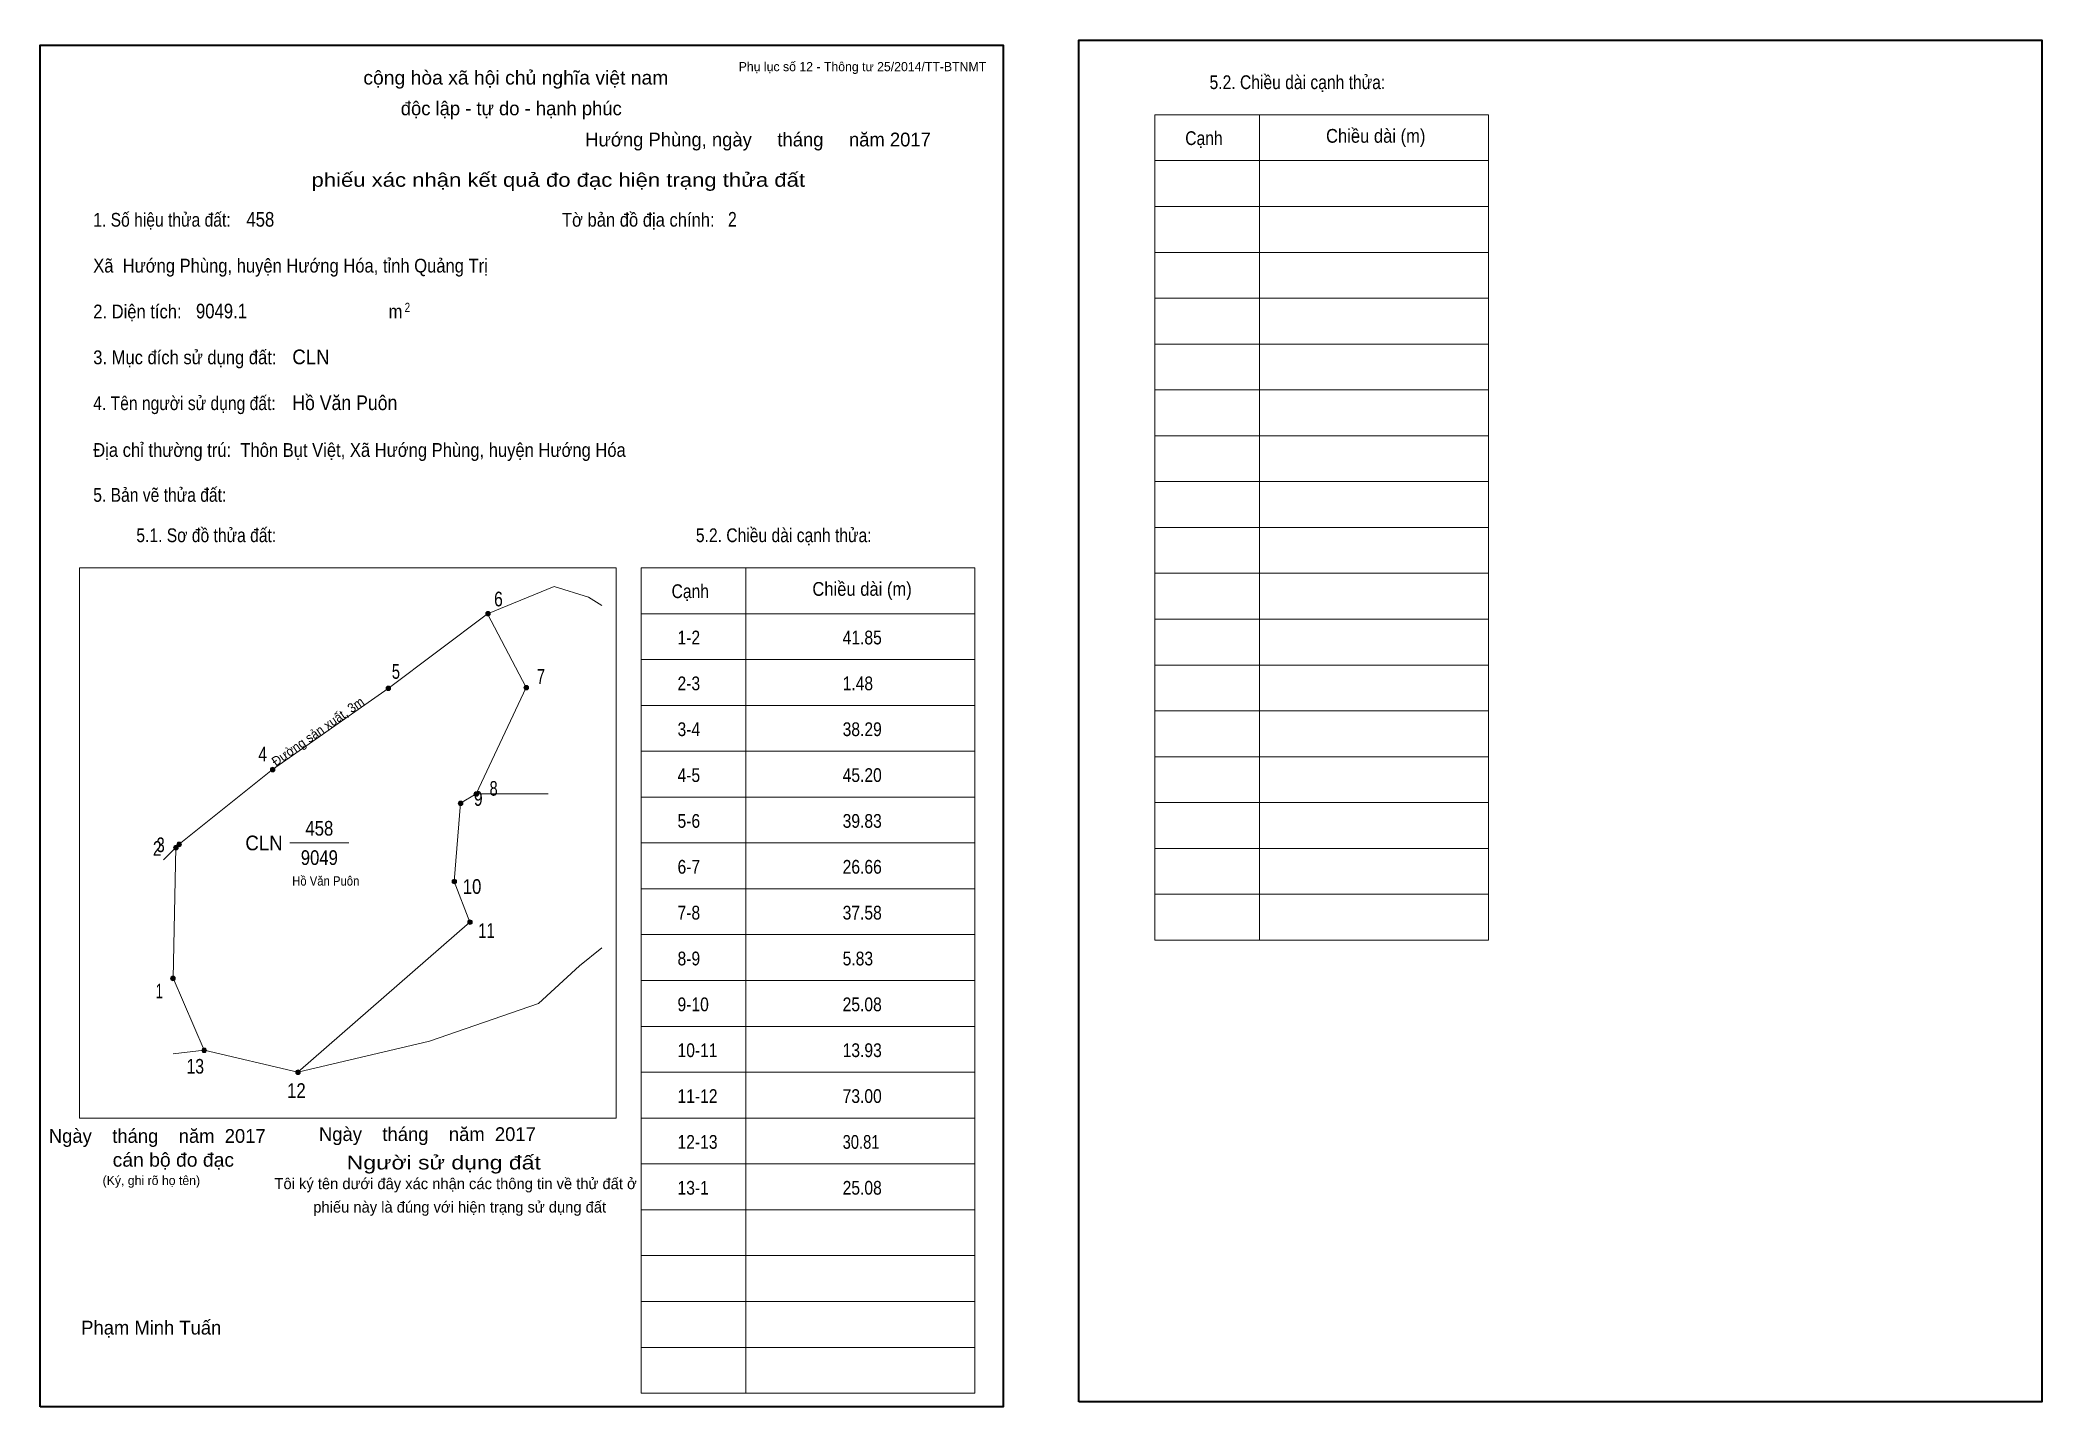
# Model space of a CAD drawing. Header units: centimetres. Extents: x 0 to 43.6, y 0 to 29.8.
import ezdxf
from ezdxf.enums import TextEntityAlignment as Align

# ---------------------------------------------------------------- set-up
doc = ezdxf.new("R2010")
doc.units = ezdxf.units.CM
doc.header["$LTSCALE"] = 0.12
for name, color, linetype in [('30', 7, 'Continuous'), ('34', 7, 'Continuous'), ('62', 7, 'Continuous')]:
    doc.layers.add(name, color=color, linetype=linetype)
for name, color, linetype, lineweight in [('32', 7, 'Continuous', 13), ('33', 7, 'Continuous', 13), ('61', 7, 'Continuous', 13), ('63', 7, 'Continuous', 13)]:
    doc.layers.add(name, color=color, linetype=linetype, lineweight=lineweight)

msp = doc.modelspace()

# ---------------------------------------------------------------- hatches: boundary and pattern name
at = {"layer": '32'}
for points in [[(9.8168, 17.3, 1), (9.7168, 17.3, 1)], [(7.644, 15.6713, 1), (7.544, 15.6713, 1)], [(10.6519, 15.6856, 1), (10.5519, 15.6856, 1)], [(5.1229, 13.8994, 1), (5.0229, 13.8994, 1)], [(9.2202, 13.1631, 1), (9.1202, 13.1631, 1)], [(9.5611, 13.3676, 1), (9.4611, 13.3676, 1)], [(3.0122, 12.1977, 1), (2.9122, 12.1977, 1)], [(3.0844, 12.2686, 1), (2.9844, 12.2686, 1)], [(9.0839, 11.4587, 1), (8.9839, 11.4587, 1)], [(9.4248, 10.5724, 1), (9.3248, 10.5724, 1)], [(2.9481, 9.3453, 1), (2.8481, 9.3453, 1)], [(3.6298, 7.7772, 1), (3.5298, 7.7772, 1)], [(5.6751, 7.3, 1), (5.5751, 7.3, 1)]]:
    msp.add_hatch(color=256, dxfattribs=at).paths.add_polyline_path(points)

# ---------------------------------------------------------------- linework, layer by layer
for centre in [(9.7668, 17.3), (7.594, 15.6713), (10.6019, 15.6856), (5.0729, 13.8994), (9.1702, 13.1631), (9.5111, 13.3676), (2.9622, 12.1977), (3.0344, 12.2686), (9.0339, 11.4587), (9.3748, 10.5724), (2.8981, 9.3453), (3.5798, 7.7772), (5.6251, 7.3)]:
    msp.add_circle(centre, 0.05, dxfattribs=at)
at = {"layer": '33'}
msp.add_line((5.45, 12.3), (6.73, 12.3), dxfattribs=at)
at = {"layer": '61'}
for p, q in [((11.08, 13.37), (9.51, 13.37)), ((2.96, 12.2), (2.69, 11.93)), ((3.58, 7.78), (2.9, 7.7)), ((3.58, 7.78), (5.62, 7.3))]:
    msp.add_line(p, q, dxfattribs=at)
for points in [[(9.76, 17.3), (11.21, 17.89), (11.96, 17.66), (12.25, 17.48)], [(9.76, 17.3), (7.59, 15.67), (5.07, 13.9), (3.03, 12.27), (2.96, 12.2)], [(9.51, 13.37), (10.6, 15.69), (9.76, 17.3)], [(5.62, 7.3), (9.37, 10.57), (9.03, 11.46), (9.17, 13.17), (9.51, 13.37)], [(2.96, 12.2), (2.9, 9.35), (3.58, 7.78)], [(5.62, 7.3), (8.49, 7.98), (10.87, 8.8), (11.76, 9.62), (12.25, 10.01)]]:
    msp.add_lwpolyline(points, dxfattribs=at)
at = {"layer": '63'}
for p, q in [((24.31, 28.18), (31.58, 28.18)), ((24.31, 10.18), (24.31, 28.18)), ((26.59, 10.18), (26.59, 28.18)), ((31.58, 10.18), (31.58, 28.18)), ((24.31, 27.18), (31.58, 27.18)), ((24.31, 26.18), (31.58, 26.18)), ((24.31, 25.18), (31.58, 25.18)), ((24.31, 24.18), (31.58, 24.18)), ((24.31, 23.18), (31.58, 23.18)), ((24.31, 22.18), (31.58, 22.18)), ((24.31, 21.18), (31.58, 21.18)), ((24.31, 20.18), (31.58, 20.18)), ((24.31, 19.18), (31.58, 19.18)), ((0.86, 18.3), (12.56, 18.3)), ((0.86, 6.3), (0.86, 18.3)), ((12.56, 6.3), (12.56, 18.3)), ((13.11, 18.3), (20.38, 18.3)), ((13.11, 0.3), (13.11, 18.3)), ((15.39, 0.3), (15.39, 18.3)), ((20.38, 0.3), (20.38, 18.3)), ((24.31, 18.18), (31.58, 18.18)), ((13.11, 17.3), (20.38, 17.3)), ((24.31, 17.18), (31.58, 17.18)), ((13.11, 16.3), (20.38, 16.3)), ((24.31, 16.18), (31.58, 16.18)), ((13.11, 15.3), (20.38, 15.3)), ((24.31, 15.18), (31.58, 15.18)), ((13.11, 14.3), (20.38, 14.3)), ((24.31, 14.18), (31.58, 14.18)), ((13.11, 13.3), (20.38, 13.3)), ((24.31, 13.18), (31.58, 13.18)), ((13.11, 12.3), (20.38, 12.3)), ((24.31, 12.18), (31.58, 12.18)), ((24.31, 12.18), (31.58, 12.18)), ((13.11, 11.3), (20.38, 11.3)), ((24.31, 11.18), (31.58, 11.18)), ((13.11, 10.3), (20.38, 10.3)), ((24.31, 10.18), (31.58, 10.18)), ((13.11, 9.3), (20.38, 9.3)), ((13.11, 8.3), (20.38, 8.3)), ((13.11, 7.3), (20.38, 7.3)), ((0.86, 6.3), (12.56, 6.3)), ((13.11, 6.3), (20.38, 6.3)), ((13.11, 5.3), (20.38, 5.3)), ((13.11, 4.3), (20.38, 4.3)), ((13.11, 3.3), (20.38, 3.3)), ((13.11, 2.3), (20.38, 2.3)), ((13.11, 2.3), (20.38, 2.3)), ((13.11, 1.3), (20.38, 1.3)), ((13.11, 0.3), (20.38, 0.3))]:
    msp.add_line(p, q, dxfattribs=at)
at = {"layer": '63', "lineweight": 35}
for points in [[(0, 0), (0, 29.7), (21, 29.7), (21, 0)], [(22.65, 0.11), (22.65, 29.81), (43.65, 29.81), (43.65, 0.11)]]:
    msp.add_lwpolyline(points, close=True, dxfattribs=at)

# ---------------------------------------------------------------- texts
at = {"layer": '30'}
for s, width, p in [('1-2', 0.85, (13.9, 16.63)), ('41.85', 0.85, (17.5, 16.63)), ('2-3', 0.85, (13.9, 15.63)), ('1.48', 0.85, (17.5, 15.63)), ('3-4', 0.85, (13.9, 14.63)), ('38.29', 0.85, (17.5, 14.63)), ('4-5', 0.85, (13.9, 13.63)), ('45.20', 0.85, (17.5, 13.63)), ('5-6', 0.85, (13.9, 12.63)), ('39.83', 0.85, (17.5, 12.63)), ('6-7', 0.85, (13.9, 11.63)), ('26.66', 0.85, (17.5, 11.63)), ('7-8', 0.85, (13.9, 10.63)), ('37.58', 0.85, (17.5, 10.63)), ('8-9', 0.85, (13.9, 9.63)), ('5.83', 0.85, (17.5, 9.63)), ('9-10', 0.85, (13.9, 8.63)), ('25.08', 0.85, (17.5, 8.63)), ('10-11', 0.85, (13.9, 7.63)), ('13.93', 0.85, (17.5, 7.63)), ('11-12', 0.85, (13.9, 6.63)), ('73.00', 0.85, (17.5, 6.63)), ('12-13', 0.85, (13.9, 5.63)), ('30.81', 0.8, (17.5, 5.63)), ('13-1', 0.85, (13.9, 4.63)), ('25.08', 0.85, (17.5, 4.63))]:
    msp.add_text(s, height=0.3, dxfattribs=dict(at, width=width)).set_placement(p)
at = {"layer": '32'}
for s, width, p in [('6', 0.8, (9.995, 17.46)), ('5', 0.75, (7.76, 15.88)), ('7', 0.75, (10.92, 15.77)), ('4', 0.8, (4.855, 14.08)), ('8', 0.75, (9.89, 13.33)), ('9', 0.8, (9.555, 13.11)), ('2', 0.8, (2.555, 12.02)), ('3', 0.75, (2.63, 12.1)), ('10', 0.85, (9.42, 11.19)), ('11', 0.75, (9.735, 10.23)), ('1', 0.65, (2.6, 8.91)), ('13', 0.8, (3.385, 7.27)), ('12', 0.85, (5.59, 6.74))]:
    msp.add_text(s, height=0.32, dxfattribs=dict(at, width=width)).set_placement(p, align=Align.CENTER)
at = {"layer": '33', "width": 0.85}
for s, p in [('458', (6.09, 12.46)), ('9049', (6.09, 11.82))]:
    msp.add_text(s, height=0.32, dxfattribs=at).set_placement(p, align=Align.CENTER)
at = {"layer": '33', "width": 0.95}
msp.add_text('CLN', height=0.32, dxfattribs=at).set_placement((5.29, 12.14), align=Align.RIGHT)
at = {"layer": '34'}
for s, width, p in [('458', 0.85, (4.5, 25.74)), ('2', 0.8, (15, 25.74)), ('9049.1', 0.85, (3.4, 23.74)), ('CLN', 0.95, (5.5, 22.74)), ('Hồ Văn Puôn', 0.9, (5.5, 21.74))]:
    msp.add_text(s, height=0.32, dxfattribs=dict(at, width=width)).set_placement(p)
at = {"layer": '62', "width": 0.95}
msp.add_text('Đường sản xuất, 3m', height=0.2045, rotation=35.1, dxfattribs=at).set_placement((6.1162, 14.648), align=Align.CENTER)
at = {"layer": '62', "width": 0.9}
msp.add_text('Hồ Văn Puôn', height=0.2045, dxfattribs=at).set_placement((6.23, 11.37), align=Align.CENTER)
at = {"layer": '63'}
for s, height, p in [('Phụ lục số 12 - Thông tư 25/2014/TT-BTNMT', 0.2, (20.63, 29.13)), ('Ngày    tháng    năm  2017', 0.3, (10.81, 5.8)), ('Ngày    tháng    năm  2017', 0.3, (4.92, 5.76)), ('(Ký, ghi rõ họ tên)', 0.2, (3.49, 4.84))]:
    msp.add_text(s, height=height, dxfattribs=at).set_placement(p, align=Align.RIGHT)
at = {"layer": '63', "width": 1.05}
msp.add_text('cộng hòa xã hội chủ nghĩa việt nam', height=0.3, dxfattribs=at).set_placement((10.375, 28.84), align=Align.CENTER)
at = {"layer": '63'}
for s, height, width, p in [('5.2. Chiều dài cạnh thửa:', 0.3, 0.85, (25.5, 28.74)), ('Cạnh', 0.3, 0.85, (24.97, 27.52)), ('Chiều dài (m)', 0.3, 0.9, (28.04, 27.57)), ('1. Số hiệu thửa đất:', 0.3, 0.85, (1.16, 25.74)), ('Tờ bản đồ địa chính:', 0.3, 0.9, (11.38, 25.74)), ('Xã  Hướng Phùng, huyện Hướng Hóa, tỉnh Quảng Trị', 0.3, 0.9, (1.16, 24.74)), ('2. Diện tích:', 0.3, 0.9, (1.16, 23.74)), ('2', 0.2, 0.8, (7.95, 23.88)), ('m', 0.3, 0.9, (7.6, 23.74)), ('3. Mục đích sử dụng đất:', 0.3, 0.9, (1.16, 22.74)), ('4. Tên người sử dụng đất:', 0.3, 0.85, (1.16, 21.74)), ('Địa chỉ thường trú:  Thôn Bụt Việt, Xã Hướng Phùng, huyện Hướng Hóa', 0.3, 0.9, (1.16, 20.72)), ('5. Bản vẽ thửa đất:', 0.3, 0.85, (1.16, 19.74)), ('5.1. Sơ đồ thửa đất:', 0.3, 0.85, (2.1, 18.86)), ('5.2. Chiều dài cạnh thửa:', 0.3, 0.85, (14.3, 18.86)), ('Cạnh', 0.3, 0.85, (13.77, 17.64)), ('Chiều dài (m)', 0.3, 0.9, (16.84, 17.69))]:
    msp.add_text(s, height=height, dxfattribs=dict(at, width=width)).set_placement(p)
for s, height, p in [('độc lập - tự do - hạnh phúc', 0.3, (10.275, 28.17)), ('Hướng Phùng, ngày     tháng     năm 2017', 0.3, (15.655, 27.49)), ('Tôi ký tên dưới đây xác nhận các thông tin về thử đất ở ', 0.24, (9.105, 4.75)), ('phiếu này là đúng với hiện trạng sử dụng đất', 0.24, (9.15, 4.24)), ('Phạm Minh Tuấn', 0.3, (2.425, 1.58))]:
    msp.add_text(s, height=height, dxfattribs=at).set_placement(p, align=Align.CENTER)
for s, width, p in [('phiếu xác nhận kết quả đo đạc hiện trạng thửa đất', 1.2, (16.68, 26.61)), ('cán bộ đo đạc', 1.05, (4.23, 5.24)), ('Người sử dụng đất', 1.25, (10.92, 5.18))]:
    msp.add_text(s, height=0.3, dxfattribs=dict(at, width=width)).set_placement(p, align=Align.RIGHT)

doc.saveas('drawing.dxf')
